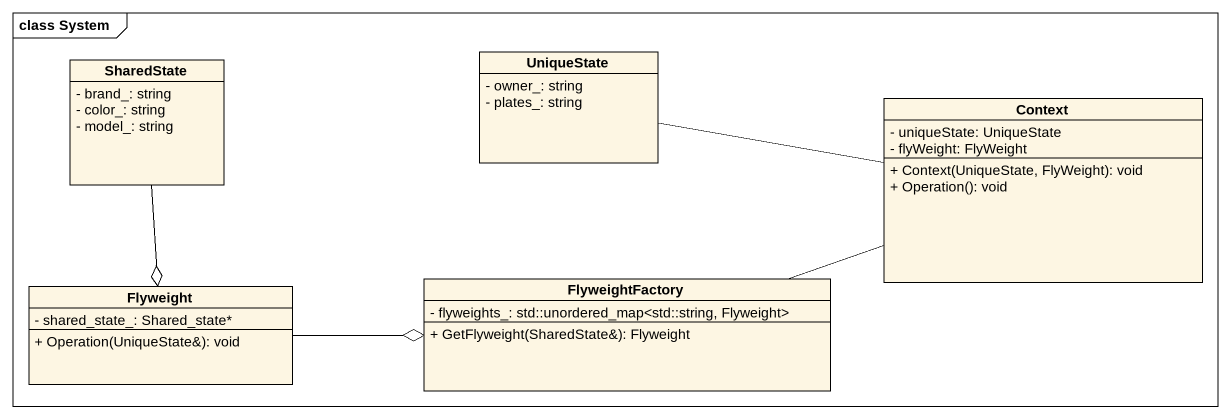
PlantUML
@startuml
mainframe class System
hide circle
hide empty members
skinparam classAttributeIconSize 0
class SharedState {
  - brand_: string
  - color_: string
  - model_: string
}
class UniqueState {
  - owner_: string
  - plates_: string
}
class Context {
  - uniqueState: UniqueState
  - flyWeight: FlyWeight
  + Context(UniqueState, FlyWeight): void
  + Operation(): void
}
class Flyweight {
  - shared_state_: Shared_state*
  + Operation(UniqueState&): void
}
class FlyweightFactory {
  - flyweights_: std::unordered_map<std::string, Flyweight>
  + GetFlyweight(SharedState&): Flyweight
}
SharedState --o Flyweight
Context -left- UniqueState
Context -left- FlyweightFactory
Flyweight -right-o FlyweightFactory
@enduml
